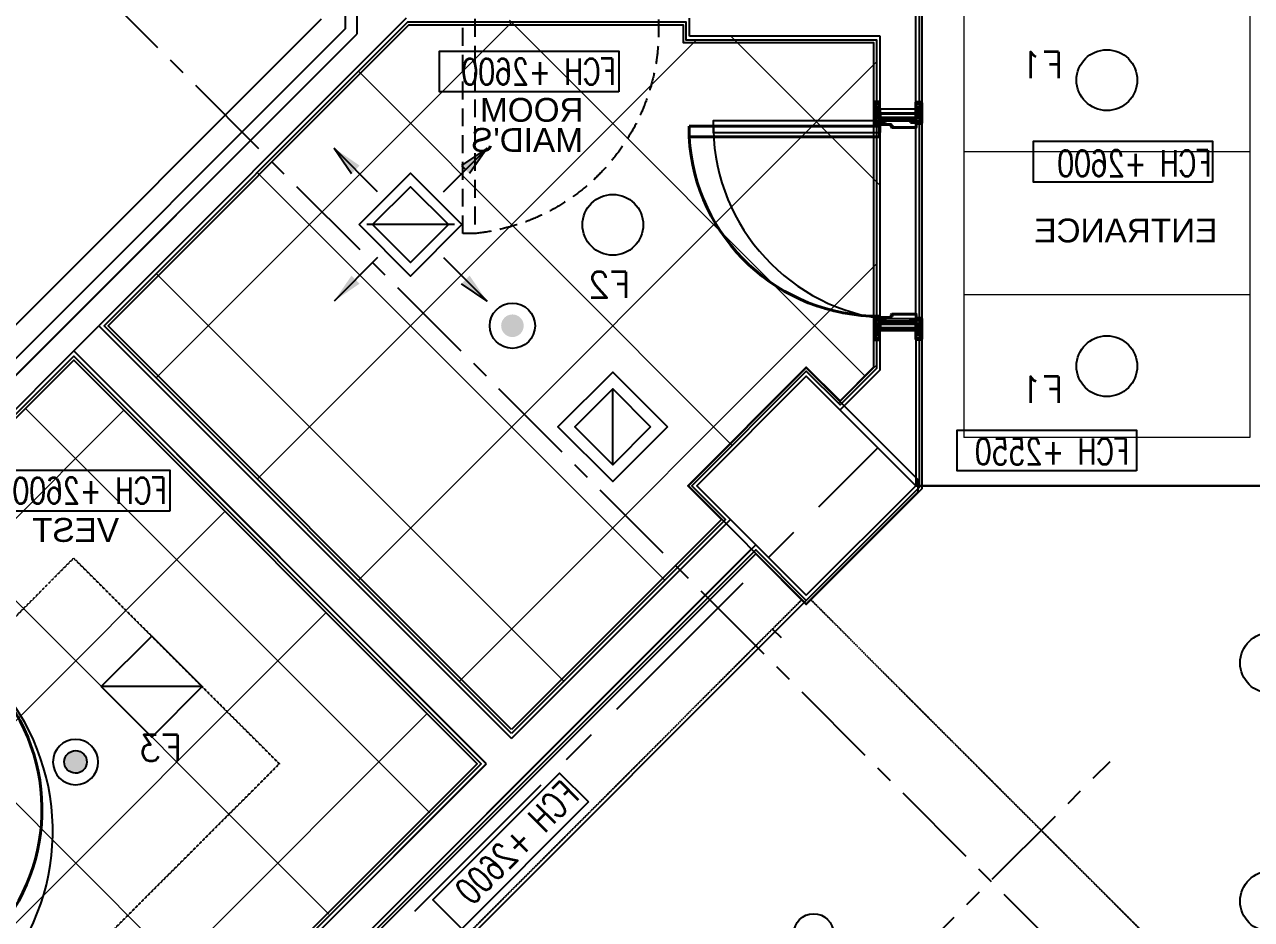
# Model space of a CAD drawing. Header units: millimetres. Extents: x 186805 to 449048, y 2167 to 51540.
# Drawn here: x 372282 to 377433, y 14676 to 18431 of the extents above; entities that cross this region are included whole.
import ezdxf
from ezdxf.enums import TextEntityAlignment as Align

# ---------------------------------------------------------------- set-up
doc = ezdxf.new("R2010")
doc.units = ezdxf.units.MM
for name, pattern in [('BC$0$DASHED', [0.75, 0.5, -0.25]), ('BC$0$XR-BAS2-BLOCK-B$1$CENTER', [2, 1.25, -0.25, 0.25, -0.25]), ('CENTER', [2, 1.25, -0.25, 0.25, -0.25]), ('HIDDEN', [0.375, 0.25, -0.125]), ('HIDDEN2', [0.1875, 0.125, -0.0625])]:
    doc.linetypes.add(name, pattern=pattern)
doc.layers.get('0').update_dxf_attribs({"linetype": 'CONTINUOUS'})
for name, color, linetype, lineweight in [('0-60x120-C', 3, 'CONTINUOUS', 13), ('0-60x60-C', 3, 'CONTINUOUS', 13), ('1', 130, 'CONTINUOUS', 40), ('wall', 4, 'CONTINUOUS', 25)]:
    doc.layers.add(name, color=color, linetype=linetype, lineweight=lineweight)
for name, color, linetype in [('0-cornice-C', 3, 'CONTINUOUS'), ('0TG-grid', 9, 'CENTER'), ('0TG-text', 4, 'CONTINUOUS'), ('A-ABOV', 1, 'HIDDEN2'), ('A-ABOVE DOOR', 1, 'HIDDEN2'), ('A-CONC-BLDG', 6, 'CONTINUOUS'), ('a-door', 4, 'CONTINUOUS'), ('a-wall', 140, 'CONTINUOUS'), ('DOOR', 3, 'CONTINUOUS'), ('E-ARMATUR', 2, 'CONTINUOUS'), ('MEP', 16, 'CONTINUOUS'), ('SHADOW LINE', 151, 'CONTINUOUS'), ('TEXT', 3, 'CONTINUOUS')]:
    doc.layers.add(name, color=color, linetype=linetype)
doc.layers.add('D-ACC-150MM THICK', color=7, linetype='CONTINUOUS', true_color=0x309d2a)
doc.styles.add('BW.B$0$SAS', font='sanss___.ttf')
doc.styles.add('ROMANS_075', font='romans.shx', dxfattribs={"width": 0.75})

# ---------------------------------------------------------------- blocks, each defined once
blk = doc.blocks.new('A$C7C4A1575')
at = {"layer": 'A-ABOV', "color": 8}
for p, q in [((73441.3, 35514), (70295.1, 38660.3)), ((75703.5, 37740.9), (73476.7, 35514)), ((71395.1, 35036.8), (72999.4, 35036.8))]:
    blk.add_line(p, q, dxfattribs=at)
at = {"layer": 'A-ABOVE DOOR', "color": 8}
for p, q in [((72999.4, 34385), (72999.4, 33455)), ((73149.4, 34385), (73149.4, 33455))]:
    blk.add_line(p, q, dxfattribs=at)
at = {"layer": 'A-CONC-BLDG', "color": 8}
blk.add_lwpolyline([(72989, 35011.8), (73459, 34541.8), (73954, 35036.8), (73459, 35531.7), (72989, 35061.8), (72989, 35011.8)], dxfattribs=at)
at = {"layer": 'a-door', "color": 8}
for points in [[(73149.4, 34385), (73149.4, 34335), (72999.4, 34335), (72999.4, 34385)], [(73149.4, 33505), (73849.4, 33505), (73849.4, 33555), (73149.4, 33555)], [(73149.4, 33455), (73149.4, 33555)], [(73149.4, 33505), (72999.4, 33505), (72999.4, 33455)]]:
    blk.add_lwpolyline(points, dxfattribs=at)
for centre, radius, start, end in [((77564.3, 36486.5), 941.6, 142.8593, 224.8343), ((73028.3, 33522.7), 821.3, 358.7645, 81.5223)]:
    blk.add_arc(centre, radius, start, end, dxfattribs=at)
at = {"layer": 'a-wall', "color": 8}
for p, q in [((76233.9, 37634.8), (74802.5, 36203.5)), ((74802.5, 36203.5), (76534.9, 34471.1)), ((74696.4, 36097.4), (76428.8, 34365)), ((78072.3, 36008.5), (76534.9, 34471.1)), ((78005.3, 35800), (75345.1, 33139.8)), ((75395.1, 33119.1), (78026, 35750)), ((76994.5, 34577.1), (75495.1, 33077.7)), ((75138.8, 33075), (76428.8, 34365)), ((72999.4, 33455), (72999.4, 33000)), ((73149.4, 33455), (72999.4, 33455)), ((73149.4, 33455), (73149.4, 33150)), ((73149.4, 33150), (73949.4, 33150)), ((73949.4, 33150), (73949.4, 33075)), ((75345.1, 33139.8), (75345.1, 31450)), ((75395.1, 31450), (75395.1, 33119.1))]:
    blk.add_line(p, q, dxfattribs=at)
for points in [[(73688.8, 35301.9), (75915.7, 37528.8)], [(74696.4, 36097.4), (73794.9, 35195.9)], [(73149.7, 34385), (72999.4, 34385), (72999.4, 35001.4)], [(73299.9, 34700.9), (73149.4, 34550.4), (73149.4, 34385)]]:
    blk.add_lwpolyline(points, dxfattribs=at)
blk = doc.blocks.new('A$C32DD6ECA')
at = {"layer": '0-60x60-C', "color": 16, "xscale": 0.04183124983683228, "yscale": 0.04183124983683228, "zscale": 0.04183124983683228, "rotation": 180}
blk.add_blockref('A$C7C4A1575', (4397.08, 2202.64), dxfattribs=at)
blk = doc.blocks.new('F33')
at = {"layer": 'E-ARMATUR', "color": 16, "const_width": 31.1}
blk.add_lwpolyline([(-17.7, 0, 1), (17.7, 0, 1)], format="xyb", close=True, dxfattribs=at)
at = {"layer": 'E-ARMATUR', "color": 16}
blk.add_circle((0, 0), 127.5, dxfattribs=at)
blk = doc.blocks.new('f44')
at = {"layer": 'E-ARMATUR', "color": 16}
blk.add_circle((0, 0), 127.5, dxfattribs=at)
blk = doc.blocks.new('A$C35C014DB')
at = {"layer": 'MEP'}
h = blk.add_hatch(color=256, dxfattribs=at)
edge = h.paths.add_edge_path()
edge.add_ellipse((10616.5, 14282.8), major_axis=(-38.8, -27.2), ratio=1, start_angle=0, end_angle=360, ccw=False)
h = blk.add_hatch(color=256, dxfattribs=at)
edge = h.paths.add_edge_path()
edge.add_ellipse((12450.8, 12452.4), major_axis=(27.2, -38.8), ratio=1, start_angle=0, end_angle=360, ccw=False)
at = {"color": 2, "linetype": 'HIDDEN', "ltscale": 0.25}
for p, q in [((12458.4, 13307.1), (11595.7, 12444.5)), ((13435.8, 12329.7), (12458.4, 13307.1)), ((11595.7, 12444.5), (12573.1, 11467.1))]:
    blk.add_line(p, q, dxfattribs=at)
at = {"color": 9}
blk.add_lwpolyline([(6233.6, 8512.9), (7749.1, 8512.9), (8983.6, 7278.4), (8983.6, 3762.9), (11357, 3762.9), (15053.5, 7459.4), (14222.6, 8290.2), (14434.7, 8502.3), (13326.5, 9610.6), (13114.4, 9398.4), (12772.5, 9740.3), (12984.6, 9952.4), (12157.3, 10779.8), (11945.2, 10567.6), (11605.8, 10907), (11817.9, 11119.2), (9594.6, 13342.5), (9382.5, 13130.4), (8907.8, 13605), (8907.8, 15662.9)], dxfattribs=at)
for points in [[(10619.9, 12571.7), (12331.1, 14282.9), (11056.1, 15557.9), (9887.8, 15557.9), (9887.8, 15482.9), (9087.8, 15482.9), (9087.8, 14103.8), (9241, 13950.6), (9382.5, 14092), (9863.3, 13611.2), (9721.9, 13469.8)], [(12157.3, 11034.3), (13868.5, 12745.5), (12458.4, 14155.7), (10747.2, 12444.5)]]:
    blk.add_lwpolyline(points, close=True, dxfattribs=at)
at = {"layer": '0-60x120-C'}
for p, q in [((7520.7, 16813.2), (7520.7, 13813.2)), ((8720.7, 16813.2), (8720.7, 13813.2)), ((7520.7, 15013.2), (8720.7, 15013.2)), ((7520.7, 14413.2), (8720.7, 14413.2)), ((7520.7, 13813.2), (8720.7, 13813.2))]:
    blk.add_line(p, q, dxfattribs=at)
at = {"layer": '0-60x60-C', "color": 1}
for p, q in [((10629.2, 15565), (9136.4, 14072.2)), ((10617.7, 15557.9), (12111.9, 14063.7)), ((9698.6, 15497.1), (9073.7, 14872.2)), ((9844.2, 15482.9), (11687.6, 13639.5)), ((9087.8, 15390.7), (11263.4, 13215.2)), ((11263.4, 15350.7), (9693.6, 13780.9)), ((11687.6, 14926.4), (9976.4, 13215.2)), ((9087.8, 14542.2), (10839.1, 12791)), ((12111.9, 14502.2), (10400.7, 12791)), ((9087.8, 14117.9), (9248.1, 13957.7)), ((10963.3, 12238.5), (12657.5, 13932.8)), ((12247.7, 13928), (13640.8, 12534.8)), ((11387.6, 11814.3), (13081.8, 13508.5)), ((11823.4, 13503.7), (13216.6, 12110.5)), ((11811.8, 11390), (13506, 13084.2)), ((11399.1, 13079.5), (12792.3, 11686.3)), ((10974.9, 12655.2), (12368.1, 11262))]:
    blk.add_line(p, q, dxfattribs=at)
at = {"layer": '0-cornice-C', "color": 5}
blk.add_line((8922.8, 13611.2), (7318.6, 13611.2), dxfattribs=at)
at = {"layer": '0TG-grid', "linetype": 'BC$0$XR-BAS2-BLOCK-B$1$CENTER', "ltscale": 300}
for p, q in [((4468.1, 7812.9), (13602.6, 16947.4)), ((18784.4, 1777.5), (8107.1, 12454.8))]:
    blk.add_line(p, q, dxfattribs=at)
at = {"layer": '0TG-grid', "linetype": 'BC$0$XR-BAS2-BLOCK-B$1$CENTER', "ltscale": 600}
blk.add_line((18663.2, 4189), (9081.9, 13770.3), dxfattribs=at)
at = {"layer": '1', "color": 8}
for p, q in [((8898.2, 15132.9), (8898.2, 15218.9)), ((8900.2, 15220.9), (8923.2, 15220.9)), ((8902.7, 15139.9), (8902.7, 15213.9)), ((8904.7, 15215.9), (8920.7, 15215.9)), ((8920.7, 15205.9), (8917.7, 15205.9)), ((8917.7, 15205.9), (8917.7, 15149.9)), ((8920.7, 15215.9), (8920.7, 15205.9)), ((8923.2, 15220.9), (8923.2, 15144.9)), ((9096.2, 15221.9), (9073.2, 15221.9)), ((9091.7, 15215.9), (9075.7, 15215.9)), ((9075.7, 15215.9), (9075.7, 15205.9)), ((9075.7, 15205.9), (9078.7, 15205.9)), ((9078.7, 15205.9), (9078.7, 15149.9)), ((9093.7, 15139.9), (9093.7, 15213.9)), ((9098.2, 15133.9), (9098.2, 15219.9)), ((8917.7, 15149.9), (8920.7, 15149.9)), ((8920.7, 15149.9), (8920.7, 15139.9)), ((8920.7, 15139.9), (8920.7, 15144.9)), ((8920.7, 15144.9), (8955.7, 15144.9)), ((8923.2, 15172.9), (8923.2, 15154.9)), ((9073.2, 15172.9), (8923.2, 15172.9)), ((8923.2, 15154.9), (9073.2, 15154.9)), ((8941.2, 15154.9), (8941.2, 15144.9)), ((9055.2, 15144.9), (8941.2, 15144.9)), ((8960.7, 15144.9), (8995.7, 15144.9)), ((9000.7, 15144.9), (8995.7, 15144.9)), ((9000.7, 15144.9), (9035.7, 15144.9)), ((9040.7, 15144.9), (9075.7, 15144.9)), ((9055.2, 15154.9), (9055.2, 15144.9)), ((9073.2, 15154.9), (9073.2, 15172.9)), ((9078.7, 15149.9), (9075.7, 15149.9)), ((9075.7, 15149.9), (9075.7, 15139.9)), ((9075.7, 15144.9), (9075.7, 15139.9)), ((8920.7, 15130.9), (8900.2, 15130.9)), ((8920.7, 15139.9), (8902.7, 15139.9)), ((8902.7, 15137.9), (8902.7, 15139.9)), ((8902.7, 15139.9), (8942.7, 15139.9)), ((8942.7, 15135.9), (8904.7, 15135.9)), ((8944.7, 15139.9), (8920.7, 15139.9)), ((8920.7, 15116.9), (8920.7, 15135.9)), ((8920.7, 15135.9), (8944.7, 15135.9)), ((9023.7, 15114.9), (8922.7, 15114.9)), ((8942.7, 15139.9), (8942.7, 15135.9)), ((8944.7, 15135.9), (8944.7, 15139.9)), ((9024.7, 15124.2), (9022.7, 15124.2)), ((9022.7, 15122.1), (9022.7, 15124.2)), ((9023.7, 15122.1), (9022.7, 15122.1)), ((9025.7, 15122.1), (9023.7, 15122.1)), ((9025.7, 15124.2), (9024.7, 15124.2)), ((9025.7, 15125.9), (9025.7, 15124.2)), ((9025.7, 15122.1), (9025.7, 15116.9)), ((9073.7, 15127.9), (9027.7, 15127.9)), ((9075.7, 15139.9), (9051.7, 15139.9)), ((9051.7, 15139.9), (9051.7, 15135.9)), ((9051.7, 15135.9), (9075.7, 15135.9)), ((9053.7, 15139.9), (9053.7, 15135.9)), ((9093.7, 15139.9), (9053.7, 15139.9)), ((9053.7, 15135.9), (9091.7, 15135.9)), ((9074.7, 15075.2), (9074.7, 15120.2)), ((9074.7, 15120.2), (9874.7, 15120.2)), ((9074.7, 15075.2), (9074.7, 15120.2)), ((9074.7, 15120.2), (9874.7, 15120.2)), ((9075.7, 15139.9), (9093.7, 15139.9)), ((9075.7, 15135.9), (9075.7, 15129.9)), ((9075.7, 15131.9), (9096.2, 15131.9)), ((9093.7, 15137.9), (9093.7, 15139.9)), ((9874.7, 15120.2), (9874.7, 15075.2)), ((9874.7, 15120.2), (9874.7, 15075.2)), ((9874.7, 15075.2), (9074.7, 15075.2)), ((9874.7, 15075.2), (9074.7, 15075.2)), ((8920.7, 14328.9), (8920.7, 14309.9)), ((9023.7, 14330.9), (8922.7, 14330.9)), ((9023.7, 14323.8), (9022.7, 14323.8)), ((9022.7, 14323.8), (9022.7, 14321.7)), ((9024.7, 14321.7), (9022.7, 14321.7)), ((9025.7, 14323.8), (9023.7, 14323.8)), ((9025.7, 14321.7), (9024.7, 14321.7)), ((9025.7, 14323.8), (9025.7, 14328.9)), ((9025.7, 14319.9), (9025.7, 14321.7)), ((8898.2, 14312.9), (8898.2, 14226.9)), ((8920.7, 14314.9), (8900.2, 14314.9)), ((8902.7, 14307.9), (8902.7, 14305.9)), ((8920.7, 14305.9), (8902.7, 14305.9)), ((8902.7, 14305.9), (8902.7, 14231.9)), ((8902.7, 14305.9), (8942.7, 14305.9)), ((8942.7, 14309.9), (8904.7, 14309.9)), ((8917.7, 14239.9), (8917.7, 14295.9)), ((8917.7, 14295.9), (8920.7, 14295.9)), ((8920.7, 14309.9), (8944.7, 14309.9)), ((8920.7, 14295.9), (8920.7, 14305.9)), ((8944.7, 14305.9), (8920.7, 14305.9)), ((8920.7, 14305.9), (8920.7, 14300.9)), ((8920.7, 14300.9), (8955.7, 14300.9)), ((8923.2, 14224.9), (8923.2, 14300.9)), ((8923.2, 14272.9), (8923.2, 14290.9)), ((8923.2, 14290.9), (9073.2, 14290.9)), ((9073.2, 14272.9), (8923.2, 14272.9)), ((8941.2, 14290.9), (8941.2, 14300.9)), ((9055.2, 14300.9), (8941.2, 14300.9)), ((8942.7, 14305.9), (8942.7, 14309.9)), ((8944.7, 14309.9), (8944.7, 14305.9)), ((8960.7, 14300.9), (8995.7, 14300.9)), ((9000.7, 14300.9), (8995.7, 14300.9)), ((9000.7, 14300.9), (9035.7, 14300.9)), ((9073.7, 14317.9), (9027.7, 14317.9)), ((9040.7, 14300.9), (9075.7, 14300.9)), ((9051.7, 14305.9), (9051.7, 14309.9)), ((9051.7, 14309.9), (9075.7, 14309.9)), ((9075.7, 14305.9), (9051.7, 14305.9)), ((9053.7, 14305.9), (9053.7, 14309.9)), ((9053.7, 14309.9), (9091.7, 14309.9)), ((9093.7, 14305.9), (9053.7, 14305.9)), ((9055.2, 14290.9), (9055.2, 14300.9)), ((9073.2, 14290.9), (9073.2, 14272.9)), ((9075.7, 14309.9), (9075.7, 14315.9)), ((9075.7, 14313.9), (9096.2, 14313.9)), ((9075.7, 14300.9), (9075.7, 14305.9)), ((9075.7, 14295.9), (9075.7, 14305.9)), ((9075.7, 14305.9), (9093.7, 14305.9)), ((9078.7, 14295.9), (9075.7, 14295.9)), ((9078.7, 14239.9), (9078.7, 14295.9)), ((9093.7, 14307.9), (9093.7, 14305.9)), ((9093.7, 14305.9), (9093.7, 14231.9)), ((9098.2, 14311.9), (9098.2, 14225.9)), ((8900.2, 14224.9), (8923.2, 14224.9)), ((8904.7, 14229.9), (8920.7, 14229.9)), ((8920.7, 14239.9), (8917.7, 14239.9)), ((8920.7, 14229.9), (8920.7, 14239.9)), ((9096.2, 14223.9), (9073.2, 14223.9)), ((9075.7, 14239.9), (9078.7, 14239.9)), ((9075.7, 14229.9), (9075.7, 14239.9)), ((9091.7, 14229.9), (9075.7, 14229.9))]:
    blk.add_line(p, q, dxfattribs=at)
for centre, radius, start, end in [((8900.2, 15218.9), 2, 90, 180), ((8904.7, 15213.9), 2, 90, 180), ((9091.7, 15213.9), 2, 0, 90), ((9096.2, 15219.9), 2, 0, 90), ((8900.2, 15132.9), 2, 180, 270), ((8904.7, 15137.9), 2, 180, 270), ((8922.7, 15116.9), 2, 180, 270), ((9023.7, 15116.9), 2, 270, 0), ((9027.7, 15125.9), 2, 90, 180), ((9073.7, 15129.9), 2, 270, 0), ((9091.7, 15137.9), 2, 270, 0), ((9096.2, 15133.9), 2, 270, 0), ((9078.9, 15119.8), 796.8, 269.5682, 356.7957), ((9078.9, 15119.8), 796.8, 269.5682, 356.7957), ((8922.7, 14328.9), 2, 90, 180), ((9023.7, 14328.9), 2, 360, 90), ((8900.2, 14312.9), 2, 90, 180), ((8904.7, 14307.9), 2, 90, 180), ((9027.7, 14319.9), 2, 180, 270), ((9073.7, 14315.9), 2, 360, 90), ((9091.7, 14307.9), 2, 360, 90), ((9096.2, 14311.9), 2, 360, 90), ((8900.2, 14226.9), 2, 180, 270), ((8904.7, 14231.9), 2, 180, 270), ((9091.7, 14231.9), 2, 270, 360), ((9096.2, 14225.9), 2, 270, 360), ((13388.6, 12252.9), 796.8, 138.2043, 225.4317)]:
    blk.add_arc(centre, radius, start, end, dxfattribs=at)
at = {"layer": 'A-ABOV'}
blk.add_line((7318.6, 13611.2), (8922.8, 13611.2), dxfattribs=at)
at = {"layer": 'A-ABOVE DOOR'}
for p, q in [((8922.8, 14262.9), (8922.8, 15192.9)), ((8922.8, 14262.9), (8922.8, 15192.9)), ((9072.8, 14262.9), (9072.8, 15192.9)), ((9072.8, 14262.9), (9072.8, 15192.9))]:
    blk.add_line(p, q, dxfattribs=at)
at = {"layer": 'A-CONC-BLDG'}
blk.add_lwpolyline([(9382.5, 13151.6), (8922.8, 13611.2), (9382.5, 14070.8), (9842.1, 13611.2)], close=True, dxfattribs=at)
at = {"layer": 'D-ACC-150MM THICK'}
blk.add_line((12458.4, 14176.9), (12352.3, 14282.9), dxfattribs=at)
at = {"layer": 'DOOR', "color": 8, "linetype": 'BC$0$DASHED', "ltscale": 150}
for p, q in [((10774.2, 15570.1), (10774.2, 14670.1)), ((10824.8, 14670.1), (10824.8, 15570.1)), ((10774.2, 14670.1), (10824.8, 14670.1))]:
    blk.add_line(p, q, dxfattribs=at)
blk.add_arc((10859.5, 15522.7), 856.9, 176.964, 264.2872, dxfattribs=at)
at = {"layer": 'MEP'}
for p, q in [((10906, 14845.4), (10723, 15028.4)), ((10723, 15028.4), (10830.1, 14955)), ((10906, 14845.4), (10723, 15028.4)), ((10723, 15028.4), (10796.3, 14921.3)), ((10723, 15028.4), (10830.1, 14955)), ((10906, 14845.4), (10723, 15028.4)), ((10906, 14845.4), (10723, 15028.4)), ((11182.3, 14845.4), (11365.4, 15028.4)), ((11182.3, 14845.4), (11365.4, 15028.4)), ((11182.3, 14845.4), (11365.4, 15028.4)), ((11365.4, 15028.4), (11292, 14921.3)), ((11365.4, 15028.4), (11292, 14921.3)), ((10830.1, 14955), (10813.2, 14938.2)), ((10860.3, 14707.2), (11228, 14707.2)), ((10860.3, 14707.2), (11228, 14707.2)), ((10906, 14569), (10723, 14386)), ((10906, 14569), (10723, 14386)), ((10906, 14569), (10723, 14386)), ((11182.3, 14569), (11365.4, 14386)), ((11182.3, 14569), (11365.4, 14386)), ((11182.3, 14569), (11365.4, 14386)), ((10723, 14386), (10830.1, 14459.4)), ((10723, 14386), (10830.1, 14459.4)), ((10195.6, 13699.6), (10195.6, 14017.8)), ((9523.9, 13010.2), (9488.5, 12974.8)), ((11918.7, 12768.6), (12343, 12768.6))]:
    blk.add_line(p, q, dxfattribs=at)
for points in [[(10005.7, 15249.7, 0, 0, 0), (10005.7, 15323.6, 0, 0, 0), (9981.7, 15323.6, 0, 0, 0), (10028.5, 15375.5, 0, 0, 0), (10005.7, 15375.5, 0, 0, 0), (10005.7, 15438.1, 42, 0, 0), (10005.7, 15543.1, 0, 0, 0)], [(9844.5, 14214.9, 0, 0, 0), (9896.4, 14163, 0, 0, 0), (9913.3, 14179.9, 0, 0, 0), (9916.8, 14110.5, 0, 0, 0), (9932.9, 14126.6, 0, 0, 0), (9976.9, 14082.5, 41.7, 0, 0), (10050.7, 14008.8, 0, 0, 0)], [(10551.8, 14209.8, 0, 0, 0), (10500, 14157.9, 0, 0, 0), (10516.9, 14141, 0, 0, 0), (10447.5, 14137.5, 0, 0, 0), (10463.5, 14121.5, 0, 0, 0), (10419.5, 14077.4, 41.7, 0, 0), (10345.7, 14003.7, 0, 0, 0)], [(9844.5, 13502.5, 0, 0, 0), (9896.4, 13554.3, 0, 0, 0), (9913.3, 13537.4, 0, 0, 0), (9916.8, 13606.8, 0, 0, 0), (9932.9, 13590.8, 0, 0, 0), (9976.9, 13634.8, 41.7, 0, 0), (10050.7, 13708.6, 0, 0, 0)], [(10551.8, 13507.6, 0, 0, 0), (10500, 13559.5, 0, 0, 0), (10516.9, 13576.4, 0, 0, 0), (10447.5, 13579.9, 0, 0, 0), (10463.5, 13595.9, 0, 0, 0), (10419.5, 13639.9, 41.7, 0, 0), (10345.7, 13713.7, 0, 0, 0)]]:
    blk.add_lwpolyline(points, format="xyseb", dxfattribs=at)
for points in [[(11259.8, 14707.2), (11044.2, 14922.9), (10828.5, 14707.2), (11044.2, 14491.5)], [(11203.3, 14707.2), (11044.2, 14866.3), (10885.1, 14707.2), (11044.2, 14548.1)], [(9965.8, 13858.7), (10195.6, 13628.9), (10425.4, 13858.7), (10195.6, 14088.5)], [(10036.5, 13858.7), (10195.6, 13699.6), (10354.7, 13858.7), (10195.6, 14017.8)], [(12343, 12768.6), (12130.9, 12980.7), (11918.7, 12768.6), (12130.9, 12556.5)]]:
    blk.add_lwpolyline(points, close=True, dxfattribs=at)
at = {"layer": 'MEP', "extrusion": (0, 0, -1)}
for centre, major_axis, start_param, end_param in [((10616.5, 14282.8), (-54.5, 77.9), 3.752458, 10.035643), ((12450.8, 12452), (-77.9, -54.5), 3.752458, 10.035643), ((12450.8, 12452.4), (27.2, -38.8), 5.323254218590446, 11.60643952577003)]:
    blk.add_ellipse(centre, major_axis=major_axis, ratio=1, start_param=start_param, end_param=end_param, dxfattribs=at)
at = {"layer": 'MEP'}
blk.add_ellipse((9351.9, 11732.5), major_axis=(-68.2, 47.7), ratio=1, start_param=3.752458, end_param=10.035643, dxfattribs=at)
for points in [[(10813.2, 14938.2), (10830.1, 14955), (10723, 15028.4)], [(10813.2, 14938.2), (10796.3, 14921.3), (10723, 15028.4)], [(10813.2, 14938.2), (10796.3, 14921.3), (10723, 15028.4)], [(10813.2, 14938.2), (10830.1, 14955), (10723, 15028.4)], [(11275.1, 14938.2), (11258.2, 14955), (11365.4, 15028.4)], [(11275.1, 14938.2), (11258.2, 14955), (11365.4, 15028.4)], [(11275.1, 14938.2), (11292, 14921.3), (11365.4, 15028.4)], [(11275.1, 14938.2), (11292, 14921.3), (11365.4, 15028.4)], [(10813.2, 14476.3), (10796.3, 14493.1), (10723, 14386)], [(10813.2, 14476.3), (10796.3, 14493.1), (10723, 14386)], [(10813.2, 14476.3), (10830.1, 14459.4), (10723, 14386)], [(10813.2, 14476.3), (10830.1, 14459.4), (10723, 14386)], [(11275.1, 14476.3), (11258.2, 14459.4), (11365.4, 14386)], [(11275.1, 14476.3), (11258.2, 14459.4), (11365.4, 14386)], [(11275.1, 14476.3), (11292, 14493.1), (11365.4, 14386)], [(11275.1, 14476.3), (11292, 14493.1), (11365.4, 14386)]]:
    blk.add_solid(points, dxfattribs=at)
at = {"layer": 'SHADOW LINE'}
blk.add_lwpolyline([(6245.6, 8524.9), (7754, 8524.9), (8995.6, 7283.4), (8995.6, 3774.9), (11352.1, 3774.9), (15036.5, 7459.4), (14205.6, 8290.2), (14417.8, 8502.3), (13326.5, 9593.6), (13114.4, 9381.5), (12755.5, 9740.3), (12967.7, 9952.4), (12157.3, 10762.8), (11945.2, 10550.7), (11588.8, 10907), (11801, 11119.2), (9594.6, 13325.5), (9382.5, 13113.4), (8895.8, 13600), (8895.8, 15662.9)], dxfattribs=at)
for points in [[(10619.9, 12588.7), (12314.1, 14282.9), (11051.1, 15545.9), (9899.8, 15545.9), (9899.8, 15470.9), (9099.8, 15470.9), (9099.8, 14108.8), (9241, 13967.6), (9382.5, 14109), (9880.3, 13611.2), (9738.8, 13469.8)], [(12157.3, 11051.3), (13851.6, 12745.5), (12458.4, 14138.7), (10764.1, 12444.5)]]:
    blk.add_lwpolyline(points, close=True, dxfattribs=at)
at = {"layer": 'TEXT', "color": 4}
for points in [[(10170.1, 15263.9), (10922.5, 15263.9), (10922.5, 15435.7), (10170.1, 15435.7)], [(7676.6, 14885.8), (8429, 14885.8), (8429, 15057.6), (7676.6, 15057.6)], [(7996.3, 13673.4), (8748.8, 13673.4), (8748.8, 13845.2), (7996.3, 13845.2)], [(12055.5, 13505.3), (12808, 13505.3), (12808, 13677), (12055.5, 13677)], [(10297.4, 12284.4), (10829.5, 11752.3), (10951, 11873.8), (10418.9, 12405.8)]]:
    blk.add_lwpolyline(points, close=True, dxfattribs=at)
at = {"layer": 'wall'}
for p, q in [((11268.6, 15508.1), (11268.6, 17197.9)), ((11318.6, 17197.9), (11318.6, 15528.8)), ((8922.8, 15192.9), (8922.8, 15647.9)), ((9872.8, 15497.9), (9872.8, 15572.9)), ((11062.3, 15572.9), (12352.3, 14282.9)), ((12918, 14070.8), (11418.6, 15570.2)), ((13928.7, 12847.9), (11268.6, 15508.1)), ((11318.6, 15528.8), (13949.4, 12897.9)), ((9072.8, 15192.9), (9072.8, 15497.9)), ((9072.8, 15497.9), (9872.8, 15497.9)), ((9072.8, 15192.9), (8922.8, 15192.9)), ((10619.9, 12550.5), (12352.3, 14282.9)), ((10726, 12444.5), (12458.4, 14176.9)), ((13889.7, 12745.5), (12458.4, 14176.9)), ((12157.3, 11013.1), (10726, 12444.5))]:
    blk.add_line(p, q, dxfattribs=at)
at = {"layer": 'wall', "color": 2}
blk.add_line((11605.8, 10907), (9382.5, 13130.4), dxfattribs=at)
at = {"layer": 'wall'}
for points in [[(9073.2, 14262.9), (8922.8, 14262.9), (8922.8, 13611.2)], [(9241, 13929.4), (9072.8, 14097.6), (9072.8, 14262.9)], [(10619.9, 12550.5), (9700.7, 13469.8)], [(9594.6, 13363.7), (11839.1, 11119.2)]]:
    blk.add_lwpolyline(points, dxfattribs=at)
at = {"layer": 'MEP', "xscale": -1, "rotation": 180}
for name, p in [('f44', (8120.7, 15313.6)), ('f44', (10194.9, 14706.4)), ('f44', (8120.7, 14113.1)), ('F33', (7433.6, 12867.9)), ('F33', (7433.6, 11867.9))]:
    blk.add_blockref(name, p, dxfattribs=at)
at = {"layer": '0TG-text', "style": 'BW.B$0$SAS'}
for s, p in [('ROOM', (10535.1, 15138.8)), ("MAID'S", (10555.1, 15012.4)), ('ENTRANCE', (8040.8, 14632.5)), ('VEST', (12450.4, 13375.9))]:
    blk.add_text(s, height=100, dxfattribs=at).set_placement(p, align=Align.CENTER)
at = {"layer": 'TEXT', "color": 2, "linetype": 'Continuous', "style": 'ROMANS_075'}
for s, p in [('F1', (8304.5, 15322.1)), ('F2', (10120.8, 14399.6)), ('F1', (8304.3, 13959.2)), ('F3', (12004, 12456.4))]:
    blk.add_text(s, height=110, dxfattribs=at).set_placement(p)
at = {"layer": 'TEXT', "color": 2, "linetype": 'Continuous', "char_height": 110, "attachment_point": 4, "style": 'ROMANS_075'}
for s, insert in [('FCH +2600', (10183.5, 15349.4)), ('FCH +2600', (7682.2, 14964.6)), ('FCH +2550', (8028, 13755.1)), ('FCH +2600', (12069, 13590.8))]:
    blk.add_mtext(s, dxfattribs=dict(at, insert=insert))
at = {"layer": 'TEXT', "color": 2, "linetype": 'Continuous', "insert": (10368.7, 12342.6), "char_height": 110, "attachment_point": 4, "rotation": 315, "style": 'ROMANS_075'}
blk.add_mtext('FCH +2600', dxfattribs=at)

msp = doc.modelspace()

# ---------------------------------------------------------------- block references
at = {"linetype": 'ByBlock', "xscale": -1}
msp.add_blockref('A$C35C014DB', (384946.5, 2884.3), dxfattribs=at)
at = {"layer": '0-60x60-C', "color": 16, "xscale": 23.90557308239969, "yscale": 23.90557308239969, "zscale": 23.90557308239969}
msp.add_blockref('A$C32DD6ECA', (343908.2, -1123), dxfattribs=at)

doc.saveas('drawing.dxf')
